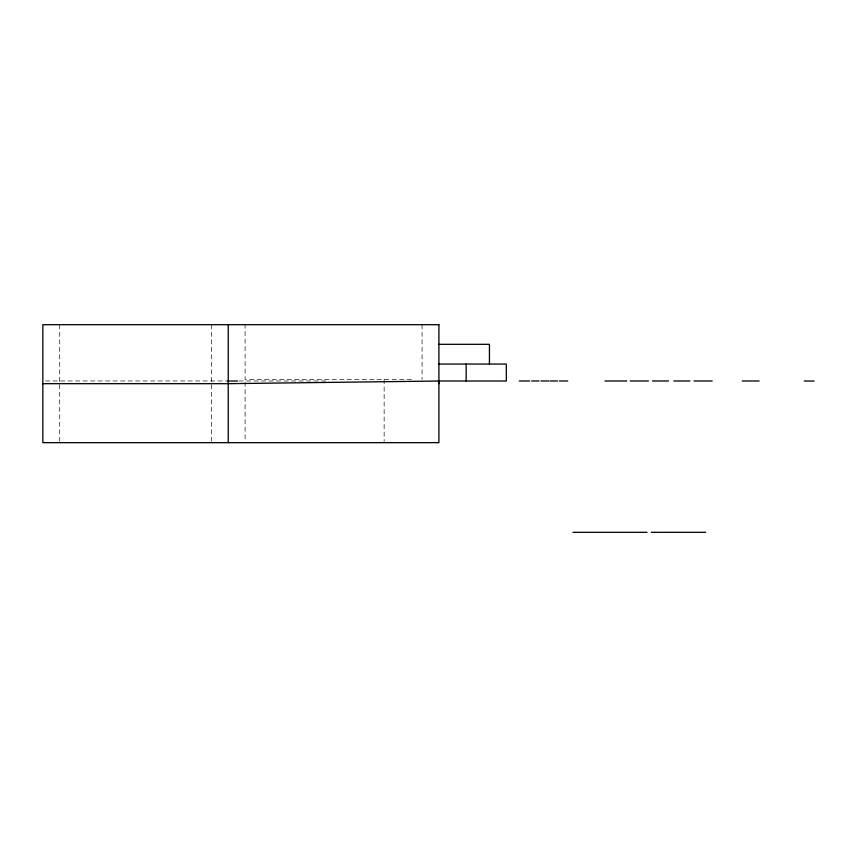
<?xml version="1.0" encoding="UTF-8"?>
<svg xmlns="http://www.w3.org/2000/svg" width="857" height="857" viewBox="0 0 857 857"><rect width="100%" height="100%" fill="white"/><g stroke="black" fill="none" stroke-linecap="round" stroke-linejoin="round"><path stroke-width="0.64" stroke-dasharray="4.29 3.21" d="M411.414 379.458L245.091 379.458L245.091 324.685M45.517 380.979L227.501 380.979M238.953 380.979L325.96 380.979M422.062 324.685L422.062 379.458M384.14 379.458L384.14 441.344M245.091 382.093L245.091 441.344M211.368 324.685L211.368 441.334M59.711 324.685L59.711 441.334"/><path stroke-width="1.29" d="M438.913 381.022L228.241 383.679L42.85 383.679M438.913 344.321L489.443 344.321L489.443 364.043M438.913 364.043L506.305 364.043L506.326 381.022L438.409 380.979L438.913 383.679M227.801 381.022L237.55 381.022M519.267 380.979L529.615 380.979M531.661 380.979L539.01 380.979M540.949 380.979L548.855 380.979M550.162 380.979L557.553 380.979M559.375 380.979L567.741 380.979M604.999 380.979L626.778 380.979M630.163 380.979L648.417 380.979M652.488 380.979L668.556 380.979M673.816 380.979L689.928 380.979M693.945 380.979L712.199 380.979M742.237 380.979L759.088 380.979M804.305 381.022L814.15 381.022M572.947 532.315L594.426 532.315M595.229 532.315L647.014 532.315M651.363 532.315L654.127 532.315M654.598 532.315L671.577 532.315M672.145 532.315L705.74 532.315M466.165 364.043L466.165 380.979M228.241 324.685L228.241 442.662M438.913 324.685L42.85 324.685L42.85 442.662L438.913 442.662L438.913 324.685"/></g></svg>
